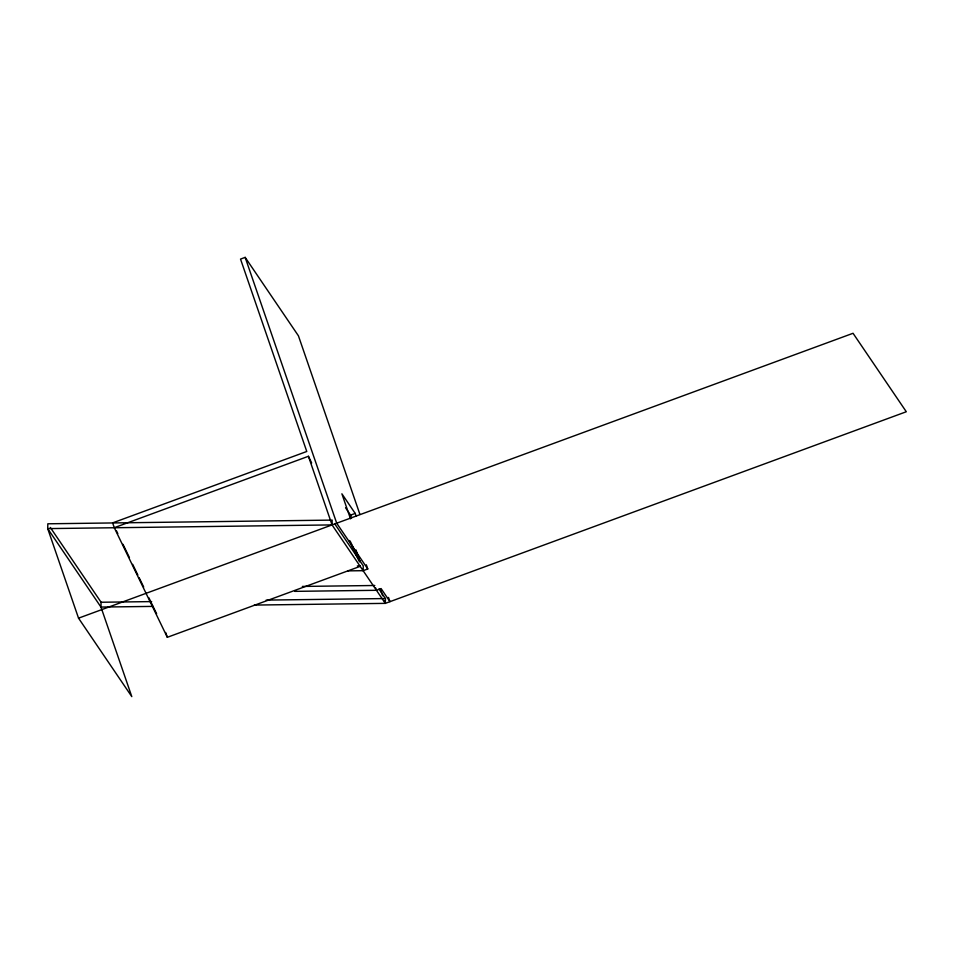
<?xml version="1.0" encoding="UTF-8"?>
<svg xmlns="http://www.w3.org/2000/svg" width="954" height="954" viewBox="0 0 954 954"><rect width="100%" height="100%" fill="white"/><g stroke="black" fill="none" stroke-linecap="round" stroke-linejoin="round"><path stroke-width="1.43" d="M50.323 527.467L101.088 602.248L100.957 607.066L131.795 696.623L78.538 618.168L47.7 528.611L47.831 523.794L332.183 520.097L332.052 524.915L385.321 603.369L906.3 411.746L853.043 333.28L78.538 618.168M347.888 570.874L363.128 570.683L363.259 565.853L334.639 523.71M254.301 605.074L385.321 603.369L385.44 598.552L378.988 589.035M359.932 514.456L298.435 335.832L245.166 257.377L240.527 259.094L306.771 451.481L112.632 522.887L114.277 527.693L167.332 637.296L360.111 566.378M114.277 527.693L308.428 456.286L311.66 462.964M345.563 507.778L350.559 515.136L355.21 513.419L356.164 516.209M363.128 570.683L367.767 568.966L366.336 564.792M294.81 591.361L376.436 590.299L381.087 588.582L389.959 601.664L388.505 597.442M357.321 565.937L360.087 565.901M302.335 586.436L374.791 585.494M101.088 602.248L151.65 601.592M266.166 600.102L385.44 598.552M153.069 606.398L100.957 607.066L47.7 528.611L332.052 524.915L308.428 456.286M355.21 513.419L341.89 493.802L350.512 518.857M367.767 568.966L336.702 523.209L245.166 257.377M350.118 541.037L359.813 561.083L355.973 549.921M349.176 540.489L359.527 561.87M116.507 530.913L117.807 533.584M122.983 544.281L129.446 557.649M132.678 564.327L137.853 575.023M139.153 577.695L143.684 587.044M148.86 597.741L156.623 613.78M380.276 588.749L382.697 595.761M384.486 600.972L385.321 603.369M350.559 515.136L351.525 517.95M375.614 587.891L376.436 590.299M165.674 632.49L167.332 637.296"/></g></svg>
